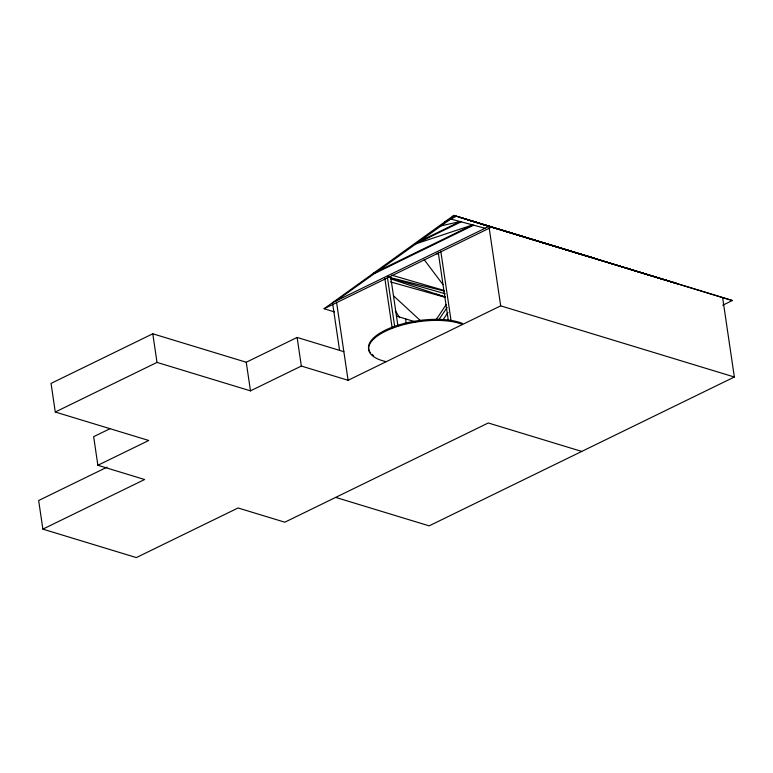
<?xml version="1.0" encoding="UTF-8"?>
<svg xmlns="http://www.w3.org/2000/svg" width="773" height="773" viewBox="0 0 773 773"><rect width="100%" height="100%" fill="white"/><g stroke="black" fill="none" stroke-linecap="round" stroke-linejoin="round"><path stroke-width="1.16" d="M436.349 319.404L446.147 304.591M439.045 319.423L447.161 307.441M442.543 320.495L447.963 312.505M336.342 300.813L450.698 219.03L453.78 215.416L596.621 258.926M324.09 308.746L453.78 215.416L491.454 227.175L324.09 308.746L334.458 311.896M722.668 305.267L732.331 300.523L546.376 243.63M343.85 351.676L297.122 337.443L246.249 362.247L152.783 333.791L51.047 383.408L55.27 412.019L148.735 440.475L97.871 465.278L93.649 436.677L109.882 428.754M444.688 221.957L456.418 216.237M55.27 412.019L157.006 362.402L250.471 390.858L301.344 366.054L348.082 380.287L500.682 305.857L734.35 377.011L722.62 297.547M419.459 241.369L460.099 221.551L441.19 225.822M461.133 221.822L416.029 243.824L472.612 224.904L373.291 273.342M374.47 273.545L473.646 225.175M107.032 467.172L38.65 500.518L42.873 529.128L136.338 557.584L238.074 507.977L284.812 522.2L488.285 422.976L581.75 451.432M42.873 529.128L144.609 479.511L97.871 465.278M734.35 377.011L429.15 525.853L335.675 497.397M389.66 277.507L444.591 291.102M450.698 219.03L485.125 228.257M390.375 281.874L445.48 297.373M390.752 278.251L445.316 293.808M391.766 275.178L443.605 290.3M436.349 253.544L438.62 254.23M468.805 220.083L677.67 283.778L629.145 269.081M732.331 300.523L488.942 226.392L332.525 302.678L339.511 349.985M388.085 276.27L390.713 277.072L397.931 325.945M396.414 316.08L415.681 321.954M469.781 220.382L553.613 245.988M586.688 255.882L593.113 257.863M627.203 268.308L629.58 269.043M675.438 283.092L459.925 217.3L492.449 227.455M503.155 230.47L585.915 255.921M469.008 220.141L471.385 220.865M480.941 223.861L483.318 224.595M436.33 294.117L445.49 297.151L390.568 278.811M393.515 295.808L420.956 321.114M424.155 259.622L442.987 284.667M395.264 310.804L399.815 317.761M489.116 227.581L500.682 305.857M440.794 251.148L451.181 321.481M438.252 252.394L448.292 320.341M405.583 318.872L406.279 323.558M387.389 277.198L394.607 326.071M384.848 278.444L392.24 328.506M336.69 303.18L348.082 380.287M297.122 337.443L301.344 366.054M246.249 362.247L250.471 390.858M152.783 333.791L157.006 362.402M386.229 361.677A52.564 20.369 -8.4 0 1 385.495 331.231A52.564 20.369 -8.4 0 1 462.534 324.467L462.37 323.404A52.564 20.369 -8.4 0 0 397.264 325.433A52.564 20.369 -8.4 0 0 370.644 353M373.639 355.686A52.564 20.369 -8.4 0 1 371.977 354.372"/></g></svg>
